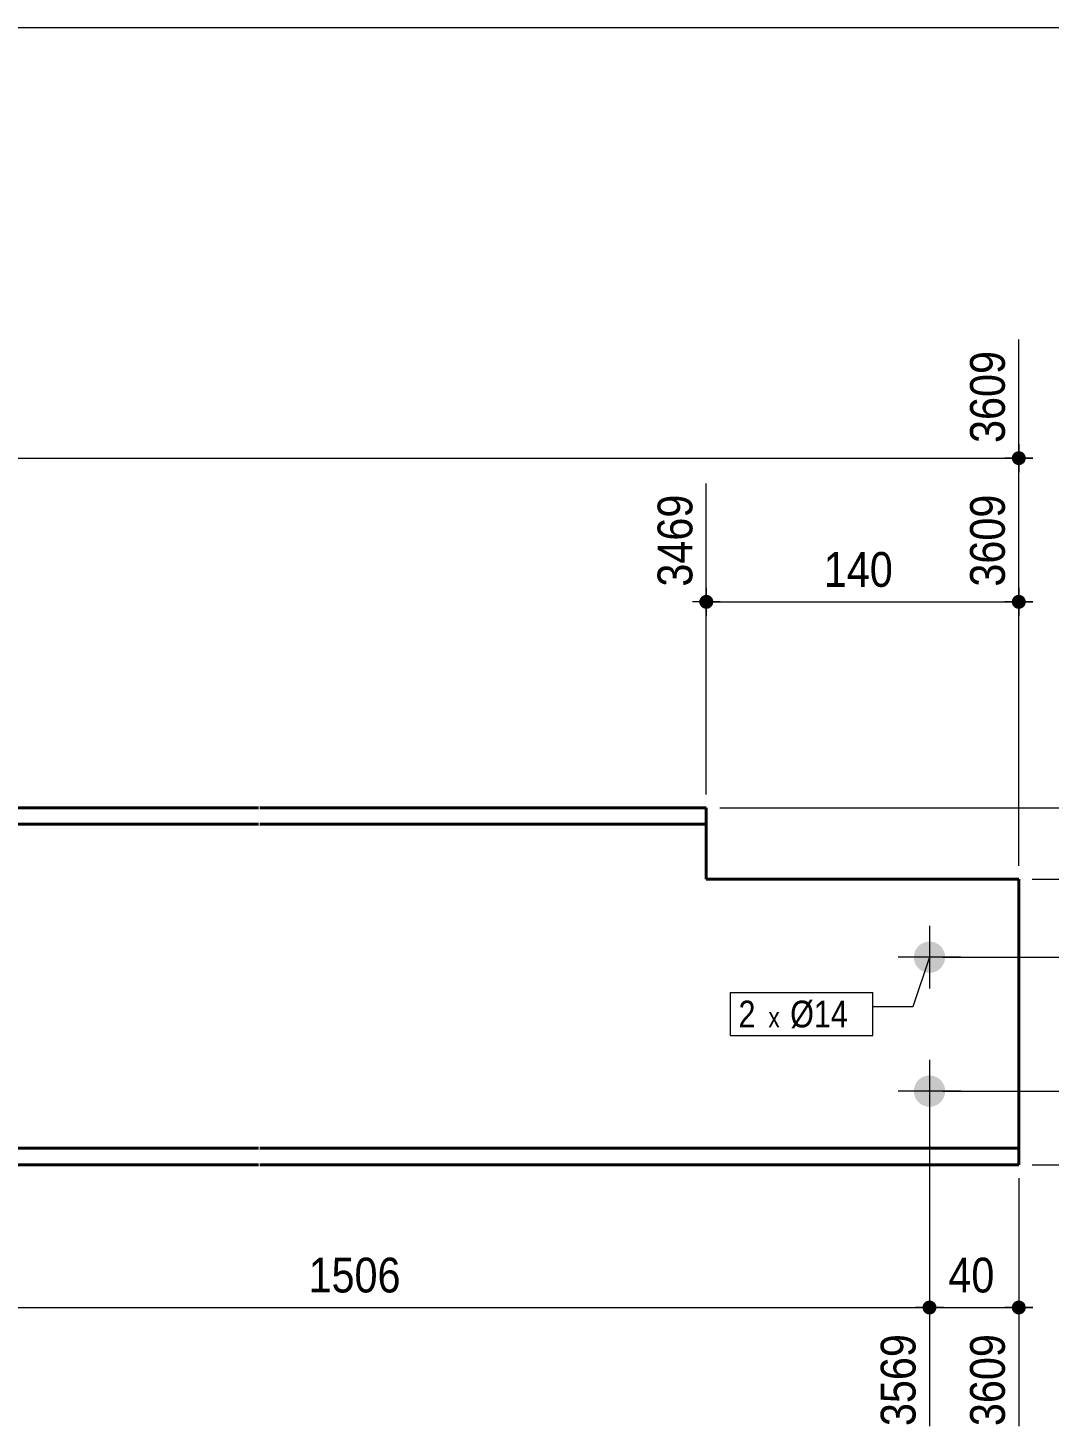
# Model space of a CAD drawing. Header units: millimetres. Extents: x 2 to 287, y 5 to 195.
# Drawn here: x 165.3 to 241.5, y 90.6 to 195 of the extents above; entities that cross this region are included whole.
import ezdxf

# ---------------------------------------------------------------- set-up
doc = ezdxf.new("R2010")
doc.units = ezdxf.units.MM
for name, color, linetype, lineweight in [('Boulon', 7, 'Continuous', 0), ('Cotation', 7, 'Continuous', 0), ('Désignation boulon', 3, 'Continuous', 0), ('Feuille dessin', 5, 'Continuous', 0), ('Piece', 2, 'Continuous', 0)]:
    doc.layers.add(name, color=color, linetype=linetype, lineweight=lineweight)
doc.styles.add('ARIAL', font='ARIAL.TTF')
doc.styles.add('COMIC_SANS_MS', font='COMIC.TTF')

# ---------------------------------------------------------------- blocks, each defined once
blk = doc.blocks.new('*A3')
at = {"layer": 'Boulon'}
for points in [[(232.6, 126.75), (232.63, 126.75), (232.66, 126.75), (232.69, 126.74), (232.72, 126.74), (232.74, 126.74), (232.77, 126.73), (232.8, 126.73), (232.83, 126.72), (232.86, 126.72), (232.88, 126.71), (232.91, 126.7), (232.94, 126.69), (232.97, 126.68), (232.99, 126.67), (233.02, 126.66), (233.05, 126.65), (233.07, 126.64), (233.1, 126.63), (233.12, 126.61), (233.15, 126.6), (233.17, 126.58), (233.2, 126.57), (233.22, 126.55), (233.24, 126.54), (233.27, 126.52), (233.29, 126.5), (233.31, 126.49), (233.33, 126.47), (233.36, 126.45), (233.38, 126.43), (233.4, 126.41), (233.42, 126.39), (233.44, 126.37), (233.46, 126.35), (233.47, 126.32), (233.49, 126.3), (233.51, 126.28), (233.53, 126.26), (233.54, 126.23), (233.56, 126.21), (233.57, 126.18), (233.59, 126.16), (233.6, 126.13), (233.61, 126.11), (233.63, 126.08), (233.64, 126.06), (233.65, 126.03), (233.66, 126), (233.67, 125.98), (233.68, 125.95), (233.69, 125.92), (233.7, 125.89), (233.7, 125.87), (233.71, 125.84), (233.72, 125.81), (233.72, 125.78), (233.73, 125.75), (233.73, 125.73), (233.73, 125.7), (233.74, 125.67), (233.74, 125.64), (233.74, 125.61), (233.74, 125.58), (233.74, 125.56), (233.74, 125.53), (233.74, 125.5), (233.73, 125.47), (233.73, 125.44), (233.73, 125.41), (233.72, 125.38), (233.72, 125.36), (233.71, 125.33), (233.7, 125.3), (233.7, 125.27), (233.69, 125.25), (233.68, 125.22), (233.67, 125.19), (233.66, 125.16), (233.65, 125.14), (233.64, 125.11), (233.63, 125.08), (233.61, 125.06), (233.6, 125.03), (233.59, 125.01), (233.57, 124.98), (233.56, 124.96), (233.54, 124.94), (233.53, 124.91), (233.51, 124.89), (233.49, 124.87), (233.47, 124.84), (233.46, 124.82), (233.44, 124.8), (233.42, 124.78), (233.4, 124.76), (233.38, 124.74), (233.36, 124.72), (233.33, 124.7), (233.31, 124.68), (233.29, 124.66), (233.27, 124.65), (233.24, 124.63), (233.22, 124.61), (233.2, 124.6), (233.17, 124.58), (233.15, 124.57), (233.12, 124.55), (233.1, 124.54), (233.07, 124.53), (233.05, 124.52), (233.02, 124.51), (232.99, 124.5), (232.97, 124.49), (232.94, 124.48), (232.91, 124.47), (232.88, 124.46), (232.86, 124.45), (232.83, 124.45), (232.8, 124.44), (232.77, 124.43), (232.74, 124.43), (232.72, 124.43), (232.69, 124.42), (232.66, 124.42), (232.63, 124.42), (232.6, 124.42), (232.57, 124.42), (232.54, 124.42), (232.52, 124.42), (232.49, 124.42), (232.46, 124.42), (232.43, 124.43), (232.4, 124.43), (232.37, 124.43), (232.35, 124.44), (232.32, 124.45), (232.29, 124.45), (232.26, 124.46), (232.23, 124.47), (232.21, 124.48), (232.18, 124.49), (232.15, 124.5), (232.13, 124.51), (232.1, 124.52), (232.07, 124.53), (232.05, 124.54), (232.02, 124.55), (232, 124.57), (231.97, 124.58), (231.95, 124.6), (231.92, 124.61), (231.9, 124.63), (231.88, 124.65), (231.85, 124.66), (231.83, 124.68), (231.81, 124.7), (231.79, 124.72), (231.77, 124.74), (231.75, 124.76), (231.73, 124.78), (231.71, 124.8), (231.69, 124.82), (231.67, 124.84), (231.65, 124.87), (231.64, 124.89), (231.62, 124.91), (231.6, 124.94), (231.59, 124.96), (231.57, 124.98), (231.56, 125.01), (231.54, 125.03), (231.53, 125.06), (231.52, 125.08), (231.51, 125.11), (231.49, 125.14), (231.48, 125.16), (231.47, 125.19), (231.46, 125.22), (231.46, 125.25), (231.45, 125.27), (231.44, 125.3), (231.43, 125.33), (231.43, 125.36), (231.42, 125.38), (231.42, 125.41), (231.41, 125.44), (231.41, 125.47), (231.41, 125.5), (231.41, 125.53), (231.41, 125.56), (231.41, 125.58), (231.41, 125.61), (231.41, 125.64), (231.41, 125.67), (231.41, 125.7), (231.41, 125.73), (231.42, 125.75), (231.42, 125.78), (231.43, 125.81), (231.43, 125.84), (231.44, 125.87), (231.45, 125.89), (231.46, 125.92), (231.46, 125.95), (231.47, 125.98), (231.48, 126), (231.49, 126.03), (231.51, 126.06), (231.52, 126.08), (231.53, 126.11), (231.54, 126.13), (231.56, 126.16), (231.57, 126.18), (231.59, 126.21), (231.6, 126.23), (231.62, 126.26), (231.64, 126.28), (231.65, 126.3), (231.67, 126.32), (231.69, 126.35), (231.71, 126.37), (231.73, 126.39), (231.75, 126.41), (231.77, 126.43), (231.79, 126.45), (231.81, 126.47), (231.83, 126.49), (231.85, 126.5), (231.88, 126.52), (231.9, 126.54), (231.92, 126.55), (231.95, 126.57), (231.97, 126.58), (232, 126.6), (232.02, 126.61), (232.05, 126.63), (232.07, 126.64), (232.1, 126.65), (232.13, 126.66), (232.15, 126.67), (232.18, 126.68), (232.21, 126.69), (232.23, 126.7), (232.26, 126.71), (232.29, 126.72), (232.32, 126.72), (232.35, 126.73), (232.37, 126.73), (232.4, 126.74), (232.43, 126.74), (232.46, 126.74), (232.49, 126.75), (232.52, 126.75), (232.54, 126.75), (232.57, 126.75)], [(232.6, 116.75), (232.63, 116.75), (232.66, 116.75), (232.69, 116.74), (232.72, 116.74), (232.74, 116.74), (232.77, 116.73), (232.8, 116.73), (232.83, 116.72), (232.86, 116.72), (232.88, 116.71), (232.91, 116.7), (232.94, 116.69), (232.97, 116.68), (232.99, 116.67), (233.02, 116.66), (233.05, 116.65), (233.07, 116.64), (233.1, 116.63), (233.12, 116.61), (233.15, 116.6), (233.17, 116.58), (233.2, 116.57), (233.22, 116.55), (233.24, 116.54), (233.27, 116.52), (233.29, 116.5), (233.31, 116.49), (233.33, 116.47), (233.36, 116.45), (233.38, 116.43), (233.4, 116.41), (233.42, 116.39), (233.44, 116.37), (233.46, 116.35), (233.47, 116.32), (233.49, 116.3), (233.51, 116.28), (233.53, 116.26), (233.54, 116.23), (233.56, 116.21), (233.57, 116.18), (233.59, 116.16), (233.6, 116.13), (233.61, 116.11), (233.63, 116.08), (233.64, 116.06), (233.65, 116.03), (233.66, 116), (233.67, 115.98), (233.68, 115.95), (233.69, 115.92), (233.7, 115.89), (233.7, 115.87), (233.71, 115.84), (233.72, 115.81), (233.72, 115.78), (233.73, 115.75), (233.73, 115.73), (233.73, 115.7), (233.74, 115.67), (233.74, 115.64), (233.74, 115.61), (233.74, 115.58), (233.74, 115.56), (233.74, 115.53), (233.74, 115.5), (233.73, 115.47), (233.73, 115.44), (233.73, 115.41), (233.72, 115.38), (233.72, 115.36), (233.71, 115.33), (233.7, 115.3), (233.7, 115.27), (233.69, 115.25), (233.68, 115.22), (233.67, 115.19), (233.66, 115.16), (233.65, 115.14), (233.64, 115.11), (233.63, 115.08), (233.61, 115.06), (233.6, 115.03), (233.59, 115.01), (233.57, 114.98), (233.56, 114.96), (233.54, 114.94), (233.53, 114.91), (233.51, 114.89), (233.49, 114.87), (233.47, 114.84), (233.46, 114.82), (233.44, 114.8), (233.42, 114.78), (233.4, 114.76), (233.38, 114.74), (233.36, 114.72), (233.33, 114.7), (233.31, 114.68), (233.29, 114.66), (233.27, 114.65), (233.24, 114.63), (233.22, 114.61), (233.2, 114.6), (233.17, 114.58), (233.15, 114.57), (233.12, 114.55), (233.1, 114.54), (233.07, 114.53), (233.05, 114.52), (233.02, 114.51), (232.99, 114.5), (232.97, 114.49), (232.94, 114.48), (232.91, 114.47), (232.88, 114.46), (232.86, 114.45), (232.83, 114.45), (232.8, 114.44), (232.77, 114.43), (232.74, 114.43), (232.72, 114.43), (232.69, 114.42), (232.66, 114.42), (232.63, 114.42), (232.6, 114.42), (232.57, 114.42), (232.54, 114.42), (232.52, 114.42), (232.49, 114.42), (232.46, 114.42), (232.43, 114.43), (232.4, 114.43), (232.37, 114.43), (232.35, 114.44), (232.32, 114.45), (232.29, 114.45), (232.26, 114.46), (232.23, 114.47), (232.21, 114.48), (232.18, 114.49), (232.15, 114.5), (232.13, 114.51), (232.1, 114.52), (232.07, 114.53), (232.05, 114.54), (232.02, 114.55), (232, 114.57), (231.97, 114.58), (231.95, 114.6), (231.92, 114.61), (231.9, 114.63), (231.88, 114.65), (231.85, 114.66), (231.83, 114.68), (231.81, 114.7), (231.79, 114.72), (231.77, 114.74), (231.75, 114.76), (231.73, 114.78), (231.71, 114.8), (231.69, 114.82), (231.67, 114.84), (231.65, 114.87), (231.64, 114.89), (231.62, 114.91), (231.6, 114.94), (231.59, 114.96), (231.57, 114.98), (231.56, 115.01), (231.54, 115.03), (231.53, 115.06), (231.52, 115.08), (231.51, 115.11), (231.49, 115.14), (231.48, 115.16), (231.47, 115.19), (231.46, 115.22), (231.46, 115.25), (231.45, 115.27), (231.44, 115.3), (231.43, 115.33), (231.43, 115.36), (231.42, 115.38), (231.42, 115.41), (231.41, 115.44), (231.41, 115.47), (231.41, 115.5), (231.41, 115.53), (231.41, 115.56), (231.41, 115.58), (231.41, 115.61), (231.41, 115.64), (231.41, 115.67), (231.41, 115.7), (231.41, 115.73), (231.42, 115.75), (231.42, 115.78), (231.43, 115.81), (231.43, 115.84), (231.44, 115.87), (231.45, 115.89), (231.46, 115.92), (231.46, 115.95), (231.47, 115.98), (231.48, 116), (231.49, 116.03), (231.51, 116.06), (231.52, 116.08), (231.53, 116.11), (231.54, 116.13), (231.56, 116.16), (231.57, 116.18), (231.59, 116.21), (231.6, 116.23), (231.62, 116.26), (231.64, 116.28), (231.65, 116.3), (231.67, 116.32), (231.69, 116.35), (231.71, 116.37), (231.73, 116.39), (231.75, 116.41), (231.77, 116.43), (231.79, 116.45), (231.81, 116.47), (231.83, 116.49), (231.85, 116.5), (231.88, 116.52), (231.9, 116.54), (231.92, 116.55), (231.95, 116.57), (231.97, 116.58), (232, 116.6), (232.02, 116.61), (232.05, 116.63), (232.07, 116.64), (232.1, 116.65), (232.13, 116.66), (232.15, 116.67), (232.18, 116.68), (232.21, 116.69), (232.23, 116.7), (232.26, 116.71), (232.29, 116.72), (232.32, 116.72), (232.35, 116.73), (232.37, 116.73), (232.4, 116.74), (232.43, 116.74), (232.46, 116.74), (232.49, 116.75), (232.52, 116.75), (232.54, 116.75), (232.57, 116.75)]]:
    blk.add_hatch(color=256, dxfattribs=at).paths.add_polyline_path(points, flags=17)
at = {"layer": 'Boulon', "linetype": 'Continuous', "lineweight": 0}
for p, q in [((232.57, 127.92), (232.57, 123.25)), ((234.91, 125.58), (230.24, 125.58)), ((232.57, 117.92), (232.57, 113.25)), ((234.91, 115.58), (230.24, 115.58))]:
    blk.add_line(p, q, dxfattribs=at)
blk = doc.blocks.new('*A4')
at = {"layer": 'Piece', "color": 2, "linetype": 'Continuous', "lineweight": 40}
for p, q in [((182.475, 136.750443), (102.641666, 136.750443)), ((215.908333, 136.750443), (182.575, 136.750443)), ((215.908333, 135.517109), (215.908333, 136.750443)), ((102.641666, 135.517109), (182.475, 135.517109)), ((182.575, 135.517109), (215.908333, 135.517109)), ((215.908333, 135.517109), (215.908333, 131.418341)), ((239.239289, 131.418341), (215.908333, 131.418341)), ((239.239289, 110.083776), (239.239289, 131.418341)), ((182.475, 111.317109), (102.641666, 111.317109)), ((239.239289, 111.317109), (182.575, 111.317109)), ((102.641666, 110.083776), (182.475, 110.083776)), ((182.575, 110.083776), (239.239289, 110.083776))]:
    blk.add_line(p, q, dxfattribs=at)
blk = doc.blocks.new('*A5')
at = {"layer": 'Feuille dessin', "linetype": 'Continuous', "lineweight": 0}
blk.add_line((282, 195), (5, 195), dxfattribs=at)
blk = doc.blocks.new('*A12')
at = {"layer": 'Cotation'}
for points in [[(249.18, 136.23), (249.16, 136.23), (249.13, 136.24), (249.11, 136.24), (249.08, 136.25), (249.06, 136.25), (249.03, 136.26), (249.01, 136.27), (248.99, 136.28), (248.96, 136.29), (248.94, 136.3), (248.92, 136.32), (248.9, 136.33), (248.88, 136.35), (248.86, 136.37), (248.84, 136.38), (248.82, 136.4), (248.81, 136.42), (248.79, 136.44), (248.78, 136.46), (248.76, 136.48), (248.75, 136.51), (248.74, 136.53), (248.73, 136.55), (248.72, 136.58), (248.71, 136.6), (248.71, 136.62), (248.7, 136.65), (248.7, 136.67), (248.69, 136.7), (248.69, 136.72), (248.69, 136.75), (248.69, 136.78), (248.69, 136.8), (248.7, 136.83), (248.7, 136.85), (248.71, 136.88), (248.71, 136.9), (248.72, 136.93), (248.73, 136.95), (248.74, 136.97), (248.75, 137), (248.76, 137.02), (248.78, 137.04), (248.79, 137.06), (248.81, 137.08), (248.82, 137.1), (248.84, 137.12), (248.86, 137.14), (248.88, 137.15), (248.9, 137.17), (248.92, 137.18), (248.94, 137.2), (248.96, 137.21), (248.99, 137.22), (249.01, 137.23), (249.03, 137.24), (249.06, 137.25), (249.08, 137.25), (249.11, 137.26), (249.13, 137.26), (249.16, 137.27), (249.18, 137.27), (249.21, 137.27), (249.24, 137.27), (249.26, 137.27), (249.29, 137.26), (249.31, 137.26), (249.34, 137.25), (249.36, 137.25), (249.39, 137.24), (249.41, 137.23), (249.43, 137.22), (249.46, 137.21), (249.48, 137.2), (249.5, 137.18), (249.52, 137.17), (249.54, 137.15), (249.56, 137.14), (249.58, 137.12), (249.6, 137.1), (249.61, 137.08), (249.63, 137.06), (249.64, 137.04), (249.66, 137.02), (249.67, 137), (249.68, 136.97), (249.69, 136.95), (249.7, 136.93), (249.71, 136.9), (249.71, 136.88), (249.72, 136.85), (249.72, 136.83), (249.73, 136.8), (249.73, 136.78), (249.73, 136.75), (249.73, 136.72), (249.73, 136.7), (249.72, 136.67), (249.72, 136.65), (249.71, 136.62), (249.71, 136.6), (249.7, 136.58), (249.69, 136.55), (249.68, 136.53), (249.67, 136.51), (249.66, 136.48), (249.64, 136.46), (249.63, 136.44), (249.61, 136.42), (249.6, 136.4), (249.58, 136.38), (249.56, 136.37), (249.54, 136.35), (249.52, 136.33), (249.5, 136.32), (249.48, 136.3), (249.46, 136.29), (249.43, 136.28), (249.41, 136.27), (249.39, 136.26), (249.36, 136.25), (249.34, 136.25), (249.31, 136.24), (249.29, 136.24), (249.26, 136.23), (249.24, 136.23), (249.21, 136.23)], [(249.18, 130.9), (249.16, 130.9), (249.13, 130.9), (249.11, 130.91), (249.08, 130.91), (249.06, 130.92), (249.03, 130.93), (249.01, 130.94), (248.99, 130.95), (248.96, 130.96), (248.94, 130.97), (248.92, 130.99), (248.9, 131), (248.88, 131.02), (248.86, 131.03), (248.84, 131.05), (248.82, 131.07), (248.81, 131.09), (248.79, 131.11), (248.78, 131.13), (248.76, 131.15), (248.75, 131.17), (248.74, 131.2), (248.73, 131.22), (248.72, 131.24), (248.71, 131.27), (248.71, 131.29), (248.7, 131.32), (248.7, 131.34), (248.69, 131.37), (248.69, 131.39), (248.69, 131.42), (248.69, 131.44), (248.69, 131.47), (248.7, 131.49), (248.7, 131.52), (248.71, 131.54), (248.71, 131.57), (248.72, 131.59), (248.73, 131.62), (248.74, 131.64), (248.75, 131.66), (248.76, 131.69), (248.78, 131.71), (248.79, 131.73), (248.81, 131.75), (248.82, 131.77), (248.84, 131.79), (248.86, 131.8), (248.88, 131.82), (248.9, 131.84), (248.92, 131.85), (248.94, 131.86), (248.96, 131.88), (248.99, 131.89), (249.01, 131.9), (249.03, 131.91), (249.06, 131.92), (249.08, 131.92), (249.11, 131.93), (249.13, 131.93), (249.16, 131.94), (249.18, 131.94), (249.21, 131.94), (249.24, 131.94), (249.26, 131.94), (249.29, 131.93), (249.31, 131.93), (249.34, 131.92), (249.36, 131.92), (249.39, 131.91), (249.41, 131.9), (249.43, 131.89), (249.46, 131.88), (249.48, 131.86), (249.5, 131.85), (249.52, 131.84), (249.54, 131.82), (249.56, 131.8), (249.58, 131.79), (249.6, 131.77), (249.61, 131.75), (249.63, 131.73), (249.64, 131.71), (249.66, 131.69), (249.67, 131.66), (249.68, 131.64), (249.69, 131.62), (249.7, 131.59), (249.71, 131.57), (249.71, 131.54), (249.72, 131.52), (249.72, 131.49), (249.73, 131.47), (249.73, 131.44), (249.73, 131.42), (249.73, 131.39), (249.73, 131.37), (249.72, 131.34), (249.72, 131.32), (249.71, 131.29), (249.71, 131.27), (249.7, 131.24), (249.69, 131.22), (249.68, 131.2), (249.67, 131.17), (249.66, 131.15), (249.64, 131.13), (249.63, 131.11), (249.61, 131.09), (249.6, 131.07), (249.58, 131.05), (249.56, 131.03), (249.54, 131.02), (249.52, 131), (249.5, 130.99), (249.48, 130.97), (249.46, 130.96), (249.43, 130.95), (249.41, 130.94), (249.39, 130.93), (249.36, 130.92), (249.34, 130.91), (249.31, 130.91), (249.29, 130.9), (249.26, 130.9), (249.24, 130.9), (249.21, 130.9)]]:
    blk.add_hatch(color=256, dxfattribs=at).paths.add_polyline_path(points, flags=17)
at = {"layer": 'Cotation', "linetype": 'Continuous', "lineweight": 0}
for p, q in [((249.21, 137.79), (249.21, 135.71)), ((249.21, 136.75), (249.21, 137.79)), ((216.91, 136.75), (251.29, 136.75)), ((248.17, 136.75), (250.25, 136.75)), ((249.21, 131.42), (249.21, 136.75)), ((249.21, 132.46), (249.21, 130.38)), ((240.24, 131.42), (251.29, 131.42)), ((248.17, 131.42), (250.25, 131.42)), ((249.21, 131.42), (249.21, 125.61)), ((249.21, 131.42), (249.21, 125.61))]:
    blk.add_line(p, q, dxfattribs=at)
at = {"layer": 'Cotation'}
for p in [(249.21, 136.75), (249.21, 131.42)]:
    blk.add_point(p, dxfattribs=at)
at = {"layer": 'Cotation', "style": 'ARIAL', "width": 0.85}
blk.add_text('32', height=2.6, rotation=90.0002, dxfattribs=at).set_placement((248.09, 126.59))
blk = doc.blocks.new('*A16')
at = {"layer": 'Cotation'}
for points in [[(257.6, 115.06), (257.57, 115.07), (257.55, 115.07), (257.52, 115.07), (257.5, 115.08), (257.47, 115.09), (257.45, 115.09), (257.42, 115.1), (257.4, 115.11), (257.38, 115.13), (257.36, 115.14), (257.33, 115.15), (257.31, 115.17), (257.29, 115.18), (257.27, 115.2), (257.26, 115.22), (257.24, 115.23), (257.22, 115.25), (257.21, 115.27), (257.19, 115.29), (257.18, 115.32), (257.16, 115.34), (257.15, 115.36), (257.14, 115.38), (257.13, 115.41), (257.13, 115.43), (257.12, 115.46), (257.11, 115.48), (257.11, 115.51), (257.11, 115.53), (257.1, 115.56), (257.1, 115.58), (257.1, 115.61), (257.11, 115.63), (257.11, 115.66), (257.11, 115.69), (257.12, 115.71), (257.13, 115.73), (257.13, 115.76), (257.14, 115.78), (257.15, 115.81), (257.16, 115.83), (257.18, 115.85), (257.19, 115.87), (257.21, 115.89), (257.22, 115.91), (257.24, 115.93), (257.26, 115.95), (257.27, 115.97), (257.29, 115.99), (257.31, 116), (257.33, 116.02), (257.36, 116.03), (257.38, 116.04), (257.4, 116.05), (257.42, 116.06), (257.45, 116.07), (257.47, 116.08), (257.5, 116.09), (257.52, 116.09), (257.55, 116.1), (257.57, 116.1), (257.6, 116.1), (257.62, 116.1), (257.65, 116.1), (257.67, 116.1), (257.7, 116.1), (257.72, 116.09), (257.75, 116.09), (257.77, 116.08), (257.8, 116.07), (257.82, 116.06), (257.85, 116.05), (257.87, 116.04), (257.89, 116.03), (257.91, 116.02), (257.93, 116), (257.95, 115.99), (257.97, 115.97), (257.99, 115.95), (258.01, 115.93), (258.03, 115.91), (258.04, 115.89), (258.06, 115.87), (258.07, 115.85), (258.08, 115.83), (258.09, 115.81), (258.1, 115.78), (258.11, 115.76), (258.12, 115.73), (258.13, 115.71), (258.13, 115.69), (258.14, 115.66), (258.14, 115.63), (258.14, 115.61), (258.14, 115.58), (258.14, 115.56), (258.14, 115.53), (258.14, 115.51), (258.13, 115.48), (258.13, 115.46), (258.12, 115.43), (258.11, 115.41), (258.1, 115.38), (258.09, 115.36), (258.08, 115.34), (258.07, 115.32), (258.06, 115.29), (258.04, 115.27), (258.03, 115.25), (258.01, 115.23), (257.99, 115.22), (257.97, 115.2), (257.95, 115.18), (257.93, 115.17), (257.91, 115.15), (257.89, 115.14), (257.87, 115.13), (257.85, 115.11), (257.82, 115.1), (257.8, 115.09), (257.77, 115.09), (257.75, 115.08), (257.72, 115.07), (257.7, 115.07), (257.67, 115.07), (257.65, 115.06), (257.62, 115.06)], [(257.6, 109.56), (257.57, 109.57), (257.55, 109.57), (257.52, 109.57), (257.5, 109.58), (257.47, 109.59), (257.45, 109.59), (257.42, 109.6), (257.4, 109.61), (257.38, 109.63), (257.36, 109.64), (257.33, 109.65), (257.31, 109.67), (257.29, 109.68), (257.27, 109.7), (257.26, 109.72), (257.24, 109.73), (257.22, 109.75), (257.21, 109.77), (257.19, 109.79), (257.18, 109.82), (257.16, 109.84), (257.15, 109.86), (257.14, 109.88), (257.13, 109.91), (257.13, 109.93), (257.12, 109.96), (257.11, 109.98), (257.11, 110.01), (257.11, 110.03), (257.1, 110.06), (257.1, 110.08), (257.1, 110.11), (257.11, 110.13), (257.11, 110.16), (257.11, 110.19), (257.12, 110.21), (257.13, 110.23), (257.13, 110.26), (257.14, 110.28), (257.15, 110.31), (257.16, 110.33), (257.18, 110.35), (257.19, 110.37), (257.21, 110.39), (257.22, 110.41), (257.24, 110.43), (257.26, 110.45), (257.27, 110.47), (257.29, 110.49), (257.31, 110.5), (257.33, 110.52), (257.36, 110.53), (257.38, 110.54), (257.4, 110.55), (257.42, 110.56), (257.45, 110.57), (257.47, 110.58), (257.5, 110.59), (257.52, 110.59), (257.55, 110.6), (257.57, 110.6), (257.6, 110.6), (257.62, 110.6), (257.65, 110.6), (257.67, 110.6), (257.7, 110.6), (257.72, 110.59), (257.75, 110.59), (257.77, 110.58), (257.8, 110.57), (257.82, 110.56), (257.85, 110.55), (257.87, 110.54), (257.89, 110.53), (257.91, 110.52), (257.93, 110.5), (257.95, 110.49), (257.97, 110.47), (257.99, 110.45), (258.01, 110.43), (258.03, 110.41), (258.04, 110.39), (258.06, 110.37), (258.07, 110.35), (258.08, 110.33), (258.09, 110.31), (258.1, 110.28), (258.11, 110.26), (258.12, 110.23), (258.13, 110.21), (258.13, 110.19), (258.14, 110.16), (258.14, 110.13), (258.14, 110.11), (258.14, 110.08), (258.14, 110.06), (258.14, 110.03), (258.14, 110.01), (258.13, 109.98), (258.13, 109.96), (258.12, 109.93), (258.11, 109.91), (258.1, 109.88), (258.09, 109.86), (258.08, 109.84), (258.07, 109.82), (258.06, 109.79), (258.04, 109.77), (258.03, 109.75), (258.01, 109.73), (257.99, 109.72), (257.97, 109.7), (257.95, 109.68), (257.93, 109.67), (257.91, 109.65), (257.89, 109.64), (257.87, 109.63), (257.85, 109.61), (257.82, 109.6), (257.8, 109.59), (257.77, 109.59), (257.75, 109.58), (257.72, 109.57), (257.7, 109.57), (257.67, 109.57), (257.65, 109.56), (257.62, 109.56)]]:
    blk.add_hatch(color=256, dxfattribs=at).paths.add_polyline_path(points, flags=17)
at = {"layer": 'Cotation', "linetype": 'Continuous', "lineweight": 0}
for p, q in [((257.62, 116.62), (257.62, 114.54)), ((257.62, 115.58), (257.62, 116.62)), ((233.57, 115.58), (259.7, 115.58)), ((256.58, 115.58), (258.66, 115.58)), ((257.62, 110.08), (257.62, 115.58)), ((257.62, 111.12), (257.62, 109.04)), ((240.24, 110.08), (259.7, 110.08)), ((256.58, 110.08), (258.66, 110.08)), ((257.62, 110.08), (257.62, 104.28)), ((257.62, 110.08), (257.62, 104.28))]:
    blk.add_line(p, q, dxfattribs=at)
at = {"layer": 'Cotation'}
for p in [(257.62, 115.58), (257.62, 110.08)]:
    blk.add_point(p, dxfattribs=at)
at = {"layer": 'Cotation', "style": 'ARIAL', "width": 0.85}
blk.add_text('33', height=2.6, rotation=90.0002, dxfattribs=at).set_placement((256.5, 105.25))
blk = doc.blocks.new('*A17')
at = {"layer": 'Cotation'}
for points in [[(257.6, 125.06), (257.57, 125.07), (257.55, 125.07), (257.52, 125.07), (257.5, 125.08), (257.47, 125.09), (257.45, 125.09), (257.42, 125.1), (257.4, 125.11), (257.38, 125.13), (257.36, 125.14), (257.33, 125.15), (257.31, 125.17), (257.29, 125.18), (257.27, 125.2), (257.26, 125.22), (257.24, 125.23), (257.22, 125.25), (257.21, 125.27), (257.19, 125.29), (257.18, 125.32), (257.16, 125.34), (257.15, 125.36), (257.14, 125.38), (257.13, 125.41), (257.13, 125.43), (257.12, 125.46), (257.11, 125.48), (257.11, 125.51), (257.11, 125.53), (257.1, 125.56), (257.1, 125.58), (257.1, 125.61), (257.11, 125.63), (257.11, 125.66), (257.11, 125.69), (257.12, 125.71), (257.13, 125.73), (257.13, 125.76), (257.14, 125.78), (257.15, 125.81), (257.16, 125.83), (257.18, 125.85), (257.19, 125.87), (257.21, 125.89), (257.22, 125.91), (257.24, 125.93), (257.26, 125.95), (257.27, 125.97), (257.29, 125.99), (257.31, 126), (257.33, 126.02), (257.36, 126.03), (257.38, 126.04), (257.4, 126.05), (257.42, 126.06), (257.45, 126.07), (257.47, 126.08), (257.5, 126.09), (257.52, 126.09), (257.55, 126.1), (257.57, 126.1), (257.6, 126.1), (257.62, 126.1), (257.65, 126.1), (257.67, 126.1), (257.7, 126.1), (257.72, 126.09), (257.75, 126.09), (257.77, 126.08), (257.8, 126.07), (257.82, 126.06), (257.85, 126.05), (257.87, 126.04), (257.89, 126.03), (257.91, 126.02), (257.93, 126), (257.95, 125.99), (257.97, 125.97), (257.99, 125.95), (258.01, 125.93), (258.03, 125.91), (258.04, 125.89), (258.06, 125.87), (258.07, 125.85), (258.08, 125.83), (258.09, 125.81), (258.1, 125.78), (258.11, 125.76), (258.12, 125.73), (258.13, 125.71), (258.13, 125.69), (258.14, 125.66), (258.14, 125.63), (258.14, 125.61), (258.14, 125.58), (258.14, 125.56), (258.14, 125.53), (258.14, 125.51), (258.13, 125.48), (258.13, 125.46), (258.12, 125.43), (258.11, 125.41), (258.1, 125.38), (258.09, 125.36), (258.08, 125.34), (258.07, 125.32), (258.06, 125.29), (258.04, 125.27), (258.03, 125.25), (258.01, 125.23), (257.99, 125.22), (257.97, 125.2), (257.95, 125.18), (257.93, 125.17), (257.91, 125.15), (257.89, 125.14), (257.87, 125.13), (257.85, 125.11), (257.82, 125.1), (257.8, 125.09), (257.77, 125.09), (257.75, 125.08), (257.72, 125.07), (257.7, 125.07), (257.67, 125.07), (257.65, 125.06), (257.62, 125.06)], [(257.6, 115.06), (257.57, 115.07), (257.55, 115.07), (257.52, 115.07), (257.5, 115.08), (257.47, 115.09), (257.45, 115.09), (257.42, 115.1), (257.4, 115.11), (257.38, 115.13), (257.36, 115.14), (257.33, 115.15), (257.31, 115.17), (257.29, 115.18), (257.27, 115.2), (257.26, 115.22), (257.24, 115.23), (257.22, 115.25), (257.21, 115.27), (257.19, 115.29), (257.18, 115.32), (257.16, 115.34), (257.15, 115.36), (257.14, 115.38), (257.13, 115.41), (257.13, 115.43), (257.12, 115.46), (257.11, 115.48), (257.11, 115.51), (257.11, 115.53), (257.1, 115.56), (257.1, 115.58), (257.1, 115.61), (257.11, 115.63), (257.11, 115.66), (257.11, 115.69), (257.12, 115.71), (257.13, 115.73), (257.13, 115.76), (257.14, 115.78), (257.15, 115.81), (257.16, 115.83), (257.18, 115.85), (257.19, 115.87), (257.21, 115.89), (257.22, 115.91), (257.24, 115.93), (257.26, 115.95), (257.27, 115.97), (257.29, 115.99), (257.31, 116), (257.33, 116.02), (257.36, 116.03), (257.38, 116.04), (257.4, 116.05), (257.42, 116.06), (257.45, 116.07), (257.47, 116.08), (257.5, 116.09), (257.52, 116.09), (257.55, 116.1), (257.57, 116.1), (257.6, 116.1), (257.62, 116.1), (257.65, 116.1), (257.67, 116.1), (257.7, 116.1), (257.72, 116.09), (257.75, 116.09), (257.77, 116.08), (257.8, 116.07), (257.82, 116.06), (257.85, 116.05), (257.87, 116.04), (257.89, 116.03), (257.91, 116.02), (257.93, 116), (257.95, 115.99), (257.97, 115.97), (257.99, 115.95), (258.01, 115.93), (258.03, 115.91), (258.04, 115.89), (258.06, 115.87), (258.07, 115.85), (258.08, 115.83), (258.09, 115.81), (258.1, 115.78), (258.11, 115.76), (258.12, 115.73), (258.13, 115.71), (258.13, 115.69), (258.14, 115.66), (258.14, 115.63), (258.14, 115.61), (258.14, 115.58), (258.14, 115.56), (258.14, 115.53), (258.14, 115.51), (258.13, 115.48), (258.13, 115.46), (258.12, 115.43), (258.11, 115.41), (258.1, 115.38), (258.09, 115.36), (258.08, 115.34), (258.07, 115.32), (258.06, 115.29), (258.04, 115.27), (258.03, 115.25), (258.01, 115.23), (257.99, 115.22), (257.97, 115.2), (257.95, 115.18), (257.93, 115.17), (257.91, 115.15), (257.89, 115.14), (257.87, 115.13), (257.85, 115.11), (257.82, 115.1), (257.8, 115.09), (257.77, 115.09), (257.75, 115.08), (257.72, 115.07), (257.7, 115.07), (257.67, 115.07), (257.65, 115.06), (257.62, 115.06)]]:
    blk.add_hatch(color=256, dxfattribs=at).paths.add_polyline_path(points, flags=17)
at = {"layer": 'Cotation', "linetype": 'Continuous', "lineweight": 0}
for p, q in [((257.62, 126.62), (257.62, 124.54)), ((257.62, 125.58), (257.62, 126.62)), ((233.57, 125.58), (259.7, 125.58)), ((256.58, 125.58), (258.66, 125.58)), ((257.62, 115.58), (257.62, 125.58)), ((257.62, 116.62), (257.62, 114.54)), ((233.57, 115.58), (259.7, 115.58)), ((256.58, 115.58), (258.66, 115.58)), ((257.62, 115.58), (257.62, 114.54))]:
    blk.add_line(p, q, dxfattribs=at)
at = {"layer": 'Cotation'}
for p in [(257.62, 125.58), (257.62, 115.58)]:
    blk.add_point(p, dxfattribs=at)
at = {"layer": 'Cotation', "style": 'ARIAL', "width": 0.85}
blk.add_text('60', height=2.6, rotation=90.0002, dxfattribs=at).set_placement((256.5, 118.66))
blk = doc.blocks.new('*A18')
at = {"layer": 'Cotation'}
for points in [[(257.6, 136.23), (257.57, 136.23), (257.55, 136.24), (257.52, 136.24), (257.5, 136.25), (257.47, 136.25), (257.45, 136.26), (257.42, 136.27), (257.4, 136.28), (257.38, 136.29), (257.36, 136.3), (257.33, 136.32), (257.31, 136.33), (257.29, 136.35), (257.27, 136.37), (257.26, 136.38), (257.24, 136.4), (257.22, 136.42), (257.21, 136.44), (257.19, 136.46), (257.18, 136.48), (257.16, 136.51), (257.15, 136.53), (257.14, 136.55), (257.13, 136.58), (257.13, 136.6), (257.12, 136.62), (257.11, 136.65), (257.11, 136.67), (257.11, 136.7), (257.1, 136.72), (257.1, 136.75), (257.1, 136.78), (257.11, 136.8), (257.11, 136.83), (257.11, 136.85), (257.12, 136.88), (257.13, 136.9), (257.13, 136.93), (257.14, 136.95), (257.15, 136.97), (257.16, 137), (257.18, 137.02), (257.19, 137.04), (257.21, 137.06), (257.22, 137.08), (257.24, 137.1), (257.26, 137.12), (257.27, 137.14), (257.29, 137.15), (257.31, 137.17), (257.33, 137.18), (257.36, 137.2), (257.38, 137.21), (257.4, 137.22), (257.42, 137.23), (257.45, 137.24), (257.47, 137.25), (257.5, 137.25), (257.52, 137.26), (257.55, 137.26), (257.57, 137.27), (257.6, 137.27), (257.62, 137.27), (257.65, 137.27), (257.67, 137.27), (257.7, 137.26), (257.72, 137.26), (257.75, 137.25), (257.77, 137.25), (257.8, 137.24), (257.82, 137.23), (257.85, 137.22), (257.87, 137.21), (257.89, 137.2), (257.91, 137.18), (257.93, 137.17), (257.95, 137.15), (257.97, 137.14), (257.99, 137.12), (258.01, 137.1), (258.03, 137.08), (258.04, 137.06), (258.06, 137.04), (258.07, 137.02), (258.08, 137), (258.09, 136.97), (258.1, 136.95), (258.11, 136.93), (258.12, 136.9), (258.13, 136.88), (258.13, 136.85), (258.14, 136.83), (258.14, 136.8), (258.14, 136.78), (258.14, 136.75), (258.14, 136.72), (258.14, 136.7), (258.14, 136.67), (258.13, 136.65), (258.13, 136.62), (258.12, 136.6), (258.11, 136.58), (258.1, 136.55), (258.09, 136.53), (258.08, 136.51), (258.07, 136.48), (258.06, 136.46), (258.04, 136.44), (258.03, 136.42), (258.01, 136.4), (257.99, 136.38), (257.97, 136.37), (257.95, 136.35), (257.93, 136.33), (257.91, 136.32), (257.89, 136.3), (257.87, 136.29), (257.85, 136.28), (257.82, 136.27), (257.8, 136.26), (257.77, 136.25), (257.75, 136.25), (257.72, 136.24), (257.7, 136.24), (257.67, 136.23), (257.65, 136.23), (257.62, 136.23)], [(257.6, 125.06), (257.57, 125.07), (257.55, 125.07), (257.52, 125.07), (257.5, 125.08), (257.47, 125.09), (257.45, 125.09), (257.42, 125.1), (257.4, 125.11), (257.38, 125.13), (257.36, 125.14), (257.33, 125.15), (257.31, 125.17), (257.29, 125.18), (257.27, 125.2), (257.26, 125.22), (257.24, 125.23), (257.22, 125.25), (257.21, 125.27), (257.19, 125.29), (257.18, 125.32), (257.16, 125.34), (257.15, 125.36), (257.14, 125.38), (257.13, 125.41), (257.13, 125.43), (257.12, 125.46), (257.11, 125.48), (257.11, 125.51), (257.11, 125.53), (257.1, 125.56), (257.1, 125.58), (257.1, 125.61), (257.11, 125.63), (257.11, 125.66), (257.11, 125.69), (257.12, 125.71), (257.13, 125.73), (257.13, 125.76), (257.14, 125.78), (257.15, 125.81), (257.16, 125.83), (257.18, 125.85), (257.19, 125.87), (257.21, 125.89), (257.22, 125.91), (257.24, 125.93), (257.26, 125.95), (257.27, 125.97), (257.29, 125.99), (257.31, 126), (257.33, 126.02), (257.36, 126.03), (257.38, 126.04), (257.4, 126.05), (257.42, 126.06), (257.45, 126.07), (257.47, 126.08), (257.5, 126.09), (257.52, 126.09), (257.55, 126.1), (257.57, 126.1), (257.6, 126.1), (257.62, 126.1), (257.65, 126.1), (257.67, 126.1), (257.7, 126.1), (257.72, 126.09), (257.75, 126.09), (257.77, 126.08), (257.8, 126.07), (257.82, 126.06), (257.85, 126.05), (257.87, 126.04), (257.89, 126.03), (257.91, 126.02), (257.93, 126), (257.95, 125.99), (257.97, 125.97), (257.99, 125.95), (258.01, 125.93), (258.03, 125.91), (258.04, 125.89), (258.06, 125.87), (258.07, 125.85), (258.08, 125.83), (258.09, 125.81), (258.1, 125.78), (258.11, 125.76), (258.12, 125.73), (258.13, 125.71), (258.13, 125.69), (258.14, 125.66), (258.14, 125.63), (258.14, 125.61), (258.14, 125.58), (258.14, 125.56), (258.14, 125.53), (258.14, 125.51), (258.13, 125.48), (258.13, 125.46), (258.12, 125.43), (258.11, 125.41), (258.1, 125.38), (258.09, 125.36), (258.08, 125.34), (258.07, 125.32), (258.06, 125.29), (258.04, 125.27), (258.03, 125.25), (258.01, 125.23), (257.99, 125.22), (257.97, 125.2), (257.95, 125.18), (257.93, 125.17), (257.91, 125.15), (257.89, 125.14), (257.87, 125.13), (257.85, 125.11), (257.82, 125.1), (257.8, 125.09), (257.77, 125.09), (257.75, 125.08), (257.72, 125.07), (257.7, 125.07), (257.67, 125.07), (257.65, 125.06), (257.62, 125.06)]]:
    blk.add_hatch(color=256, dxfattribs=at).paths.add_polyline_path(points, flags=17)
at = {"layer": 'Cotation', "linetype": 'Continuous', "lineweight": 0}
for p, q in [((257.62, 137.79), (257.62, 135.71)), ((257.62, 136.75), (257.62, 137.79)), ((216.91, 136.75), (259.7, 136.75)), ((256.58, 136.75), (258.66, 136.75)), ((257.62, 125.58), (257.62, 136.75)), ((257.62, 126.62), (257.62, 124.54)), ((233.57, 125.58), (259.7, 125.58)), ((256.58, 125.58), (258.66, 125.58)), ((257.62, 125.58), (257.62, 124.54))]:
    blk.add_line(p, q, dxfattribs=at)
at = {"layer": 'Cotation'}
for p in [(257.62, 136.75), (257.62, 125.58)]:
    blk.add_point(p, dxfattribs=at)
at = {"layer": 'Cotation', "style": 'ARIAL', "width": 0.85}
blk.add_text('67', height=2.6, rotation=90.0002, dxfattribs=at).set_placement((256.5, 129.24))
blk = doc.blocks.new('*A19')
at = {"layer": 'Cotation'}
for points in [[(215.88, 151.61), (215.86, 151.61), (215.83, 151.62), (215.81, 151.62), (215.78, 151.63), (215.76, 151.63), (215.73, 151.64), (215.71, 151.65), (215.69, 151.66), (215.66, 151.67), (215.64, 151.68), (215.62, 151.7), (215.6, 151.71), (215.58, 151.73), (215.56, 151.75), (215.54, 151.76), (215.52, 151.78), (215.51, 151.8), (215.49, 151.82), (215.48, 151.84), (215.46, 151.86), (215.45, 151.89), (215.44, 151.91), (215.43, 151.93), (215.42, 151.96), (215.41, 151.98), (215.4, 152), (215.4, 152.03), (215.39, 152.05), (215.39, 152.08), (215.39, 152.1), (215.39, 152.13), (215.39, 152.16), (215.39, 152.18), (215.39, 152.21), (215.4, 152.23), (215.4, 152.26), (215.41, 152.28), (215.42, 152.31), (215.43, 152.33), (215.44, 152.35), (215.45, 152.38), (215.46, 152.4), (215.48, 152.42), (215.49, 152.44), (215.51, 152.46), (215.52, 152.48), (215.54, 152.5), (215.56, 152.52), (215.58, 152.53), (215.6, 152.55), (215.62, 152.56), (215.64, 152.58), (215.66, 152.59), (215.69, 152.6), (215.71, 152.61), (215.73, 152.62), (215.76, 152.63), (215.78, 152.63), (215.81, 152.64), (215.83, 152.64), (215.86, 152.65), (215.88, 152.65), (215.91, 152.65), (215.93, 152.65), (215.96, 152.65), (215.98, 152.64), (216.01, 152.64), (216.03, 152.63), (216.06, 152.63), (216.08, 152.62), (216.11, 152.61), (216.13, 152.6), (216.15, 152.59), (216.18, 152.58), (216.2, 152.56), (216.22, 152.55), (216.24, 152.53), (216.26, 152.52), (216.28, 152.5), (216.29, 152.48), (216.31, 152.46), (216.33, 152.44), (216.34, 152.42), (216.35, 152.4), (216.37, 152.38), (216.38, 152.35), (216.39, 152.33), (216.4, 152.31), (216.41, 152.28), (216.41, 152.26), (216.42, 152.23), (216.42, 152.21), (216.43, 152.18), (216.43, 152.16), (216.43, 152.13), (216.43, 152.1), (216.43, 152.08), (216.42, 152.05), (216.42, 152.03), (216.41, 152), (216.41, 151.98), (216.4, 151.96), (216.39, 151.93), (216.38, 151.91), (216.37, 151.89), (216.35, 151.86), (216.34, 151.84), (216.33, 151.82), (216.31, 151.8), (216.29, 151.78), (216.28, 151.76), (216.26, 151.75), (216.24, 151.73), (216.22, 151.71), (216.2, 151.7), (216.18, 151.68), (216.15, 151.67), (216.13, 151.66), (216.11, 151.65), (216.08, 151.64), (216.06, 151.63), (216.03, 151.63), (216.01, 151.62), (215.98, 151.62), (215.96, 151.61), (215.93, 151.61), (215.91, 151.61)], [(239.21, 151.61), (239.19, 151.61), (239.16, 151.62), (239.14, 151.62), (239.11, 151.63), (239.09, 151.63), (239.06, 151.64), (239.04, 151.65), (239.02, 151.66), (238.99, 151.67), (238.97, 151.68), (238.95, 151.7), (238.93, 151.71), (238.91, 151.73), (238.89, 151.75), (238.87, 151.76), (238.85, 151.78), (238.84, 151.8), (238.82, 151.82), (238.81, 151.84), (238.79, 151.86), (238.78, 151.89), (238.77, 151.91), (238.76, 151.93), (238.75, 151.96), (238.74, 151.98), (238.73, 152), (238.73, 152.03), (238.72, 152.05), (238.72, 152.08), (238.72, 152.1), (238.72, 152.13), (238.72, 152.16), (238.72, 152.18), (238.72, 152.21), (238.73, 152.23), (238.73, 152.26), (238.74, 152.28), (238.75, 152.31), (238.76, 152.33), (238.77, 152.35), (238.78, 152.38), (238.79, 152.4), (238.81, 152.42), (238.82, 152.44), (238.84, 152.46), (238.85, 152.48), (238.87, 152.5), (238.89, 152.52), (238.91, 152.53), (238.93, 152.55), (238.95, 152.56), (238.97, 152.58), (238.99, 152.59), (239.02, 152.6), (239.04, 152.61), (239.06, 152.62), (239.09, 152.63), (239.11, 152.63), (239.14, 152.64), (239.16, 152.64), (239.19, 152.65), (239.21, 152.65), (239.24, 152.65), (239.26, 152.65), (239.29, 152.65), (239.32, 152.64), (239.34, 152.64), (239.37, 152.63), (239.39, 152.63), (239.41, 152.62), (239.44, 152.61), (239.46, 152.6), (239.48, 152.59), (239.51, 152.58), (239.53, 152.56), (239.55, 152.55), (239.57, 152.53), (239.59, 152.52), (239.61, 152.5), (239.62, 152.48), (239.64, 152.46), (239.66, 152.44), (239.67, 152.42), (239.69, 152.4), (239.7, 152.38), (239.71, 152.35), (239.72, 152.33), (239.73, 152.31), (239.74, 152.28), (239.74, 152.26), (239.75, 152.23), (239.75, 152.21), (239.76, 152.18), (239.76, 152.16), (239.76, 152.13), (239.76, 152.1), (239.76, 152.08), (239.75, 152.05), (239.75, 152.03), (239.74, 152), (239.74, 151.98), (239.73, 151.96), (239.72, 151.93), (239.71, 151.91), (239.7, 151.89), (239.69, 151.86), (239.67, 151.84), (239.66, 151.82), (239.64, 151.8), (239.62, 151.78), (239.61, 151.76), (239.59, 151.75), (239.57, 151.73), (239.55, 151.71), (239.53, 151.7), (239.51, 151.68), (239.48, 151.67), (239.46, 151.66), (239.44, 151.65), (239.41, 151.64), (239.39, 151.63), (239.37, 151.63), (239.34, 151.62), (239.32, 151.62), (239.29, 151.61), (239.26, 151.61), (239.24, 151.61)]]:
    blk.add_hatch(color=256, dxfattribs=at).paths.add_polyline_path(points, flags=17)
at = {"layer": 'Cotation', "linetype": 'Continuous', "lineweight": 0}
for p, q in [((215.91, 137.75), (215.91, 160.98)), ((239.24, 132.42), (239.24, 160.98)), ((215.91, 153.17), (215.91, 151.09)), ((239.24, 153.17), (239.24, 151.09)), ((216.95, 152.13), (214.87, 152.13)), ((215.91, 152.13), (214.87, 152.13)), ((215.91, 152.13), (239.24, 152.13)), ((240.28, 152.13), (238.2, 152.13)), ((239.24, 152.13), (240.28, 152.13))]:
    blk.add_line(p, q, dxfattribs=at)
at = {"layer": 'Cotation'}
for p in [(215.91, 152.13), (239.24, 152.13)]:
    blk.add_point(p, dxfattribs=at)
at = {"layer": 'Cotation', "style": 'ARIAL', "width": 0.85}
for s, p in [('3469', (214.87, 153.27)), ('3609', (238.2, 153.27))]:
    blk.add_text(s, height=2.6, rotation=90.0002, dxfattribs=at).set_placement(p)
blk.add_text('140', height=2.6, dxfattribs=at).set_placement((224.68, 153.25))
blk = doc.blocks.new('*A21')
at = {"layer": 'Cotation'}
blk.add_hatch(color=256, dxfattribs=at).paths.add_polyline_path([(239.21, 162.34), (239.19, 162.35), (239.16, 162.35), (239.14, 162.35), (239.11, 162.36), (239.09, 162.37), (239.06, 162.37), (239.04, 162.38), (239.02, 162.39), (238.99, 162.41), (238.97, 162.42), (238.95, 162.43), (238.93, 162.45), (238.91, 162.46), (238.89, 162.48), (238.87, 162.5), (238.85, 162.51), (238.84, 162.53), (238.82, 162.55), (238.81, 162.57), (238.79, 162.6), (238.78, 162.62), (238.77, 162.64), (238.76, 162.66), (238.75, 162.69), (238.74, 162.71), (238.73, 162.74), (238.73, 162.76), (238.72, 162.79), (238.72, 162.81), (238.72, 162.84), (238.72, 162.86), (238.72, 162.89), (238.72, 162.91), (238.72, 162.94), (238.73, 162.97), (238.73, 162.99), (238.74, 163.01), (238.75, 163.04), (238.76, 163.06), (238.77, 163.09), (238.78, 163.11), (238.79, 163.13), (238.81, 163.15), (238.82, 163.17), (238.84, 163.19), (238.85, 163.21), (238.87, 163.23), (238.89, 163.25), (238.91, 163.27), (238.93, 163.28), (238.95, 163.3), (238.97, 163.31), (238.99, 163.32), (239.02, 163.33), (239.04, 163.34), (239.06, 163.35), (239.09, 163.36), (239.11, 163.37), (239.14, 163.37), (239.16, 163.38), (239.19, 163.38), (239.21, 163.38), (239.24, 163.38), (239.26, 163.38), (239.29, 163.38), (239.32, 163.38), (239.34, 163.37), (239.37, 163.37), (239.39, 163.36), (239.41, 163.35), (239.44, 163.34), (239.46, 163.33), (239.48, 163.32), (239.51, 163.31), (239.53, 163.3), (239.55, 163.28), (239.57, 163.27), (239.59, 163.25), (239.61, 163.23), (239.62, 163.21), (239.64, 163.19), (239.66, 163.17), (239.67, 163.15), (239.69, 163.13), (239.7, 163.11), (239.71, 163.09), (239.72, 163.06), (239.73, 163.04), (239.74, 163.01), (239.74, 162.99), (239.75, 162.97), (239.75, 162.94), (239.76, 162.91), (239.76, 162.89), (239.76, 162.86), (239.76, 162.84), (239.76, 162.81), (239.75, 162.79), (239.75, 162.76), (239.74, 162.74), (239.74, 162.71), (239.73, 162.69), (239.72, 162.66), (239.71, 162.64), (239.7, 162.62), (239.69, 162.6), (239.67, 162.57), (239.66, 162.55), (239.64, 162.53), (239.62, 162.51), (239.61, 162.5), (239.59, 162.48), (239.57, 162.46), (239.55, 162.45), (239.53, 162.43), (239.51, 162.42), (239.48, 162.41), (239.46, 162.39), (239.44, 162.38), (239.41, 162.37), (239.39, 162.37), (239.37, 162.36), (239.34, 162.35), (239.32, 162.35), (239.29, 162.35), (239.26, 162.34), (239.24, 162.34)], flags=17)
at = {"layer": 'Cotation', "linetype": 'Continuous', "lineweight": 0}
for p, q in [((239.24, 132.42), (239.24, 171.72)), ((239.24, 163.9), (239.24, 161.82)), ((44.01, 162.86), (239.24, 162.86)), ((240.28, 162.86), (238.2, 162.86)), ((239.24, 162.86), (240.28, 162.86))]:
    blk.add_line(p, q, dxfattribs=at)
at = {"layer": 'Cotation'}
blk.add_point((239.24, 162.86), dxfattribs=at)
at = {"layer": 'Cotation', "style": 'ARIAL', "width": 0.85}
blk.add_text('3609', height=2.6, rotation=90.0002, dxfattribs=at).set_placement((238.2, 164))
blk = doc.blocks.new('*A24')
at = {"layer": 'Cotation'}
blk.add_hatch(color=256, dxfattribs=at).paths.add_polyline_path([(232.55, 98.9), (232.52, 98.9), (232.5, 98.9), (232.47, 98.91), (232.45, 98.91), (232.42, 98.92), (232.4, 98.93), (232.37, 98.94), (232.35, 98.95), (232.33, 98.96), (232.31, 98.97), (232.28, 98.98), (232.26, 99), (232.24, 99.02), (232.22, 99.03), (232.2, 99.05), (232.19, 99.07), (232.17, 99.09), (232.15, 99.11), (232.14, 99.13), (232.13, 99.15), (232.11, 99.17), (232.1, 99.19), (232.09, 99.22), (232.08, 99.24), (232.08, 99.27), (232.07, 99.29), (232.06, 99.32), (232.06, 99.34), (232.06, 99.37), (232.05, 99.39), (232.05, 99.42), (232.05, 99.44), (232.06, 99.47), (232.06, 99.49), (232.06, 99.52), (232.07, 99.54), (232.08, 99.57), (232.08, 99.59), (232.09, 99.62), (232.1, 99.64), (232.11, 99.66), (232.13, 99.68), (232.14, 99.71), (232.15, 99.73), (232.17, 99.75), (232.19, 99.77), (232.2, 99.78), (232.22, 99.8), (232.24, 99.82), (232.26, 99.83), (232.28, 99.85), (232.31, 99.86), (232.33, 99.88), (232.35, 99.89), (232.37, 99.9), (232.4, 99.91), (232.42, 99.91), (232.45, 99.92), (232.47, 99.93), (232.5, 99.93), (232.52, 99.93), (232.55, 99.94), (232.57, 99.94), (232.6, 99.94), (232.62, 99.93), (232.65, 99.93), (232.67, 99.93), (232.7, 99.92), (232.72, 99.91), (232.75, 99.91), (232.77, 99.9), (232.79, 99.89), (232.82, 99.88), (232.84, 99.86), (232.86, 99.85), (232.88, 99.83), (232.9, 99.82), (232.92, 99.8), (232.94, 99.78), (232.96, 99.77), (232.97, 99.75), (232.99, 99.73), (233, 99.71), (233.02, 99.68), (233.03, 99.66), (233.04, 99.64), (233.05, 99.62), (233.06, 99.59), (233.07, 99.57), (233.08, 99.54), (233.08, 99.52), (233.09, 99.49), (233.09, 99.47), (233.09, 99.44), (233.09, 99.42), (233.09, 99.39), (233.09, 99.37), (233.09, 99.34), (233.08, 99.32), (233.08, 99.29), (233.07, 99.27), (233.06, 99.24), (233.05, 99.22), (233.04, 99.19), (233.03, 99.17), (233.02, 99.15), (233, 99.13), (232.99, 99.11), (232.97, 99.09), (232.96, 99.07), (232.94, 99.05), (232.92, 99.03), (232.9, 99.02), (232.88, 99), (232.86, 98.98), (232.84, 98.97), (232.82, 98.96), (232.79, 98.95), (232.77, 98.94), (232.75, 98.93), (232.72, 98.92), (232.7, 98.91), (232.67, 98.91), (232.65, 98.9), (232.62, 98.9), (232.6, 98.9), (232.57, 98.9)], flags=17)
at = {"layer": 'Cotation', "linetype": 'Continuous', "lineweight": 0}
for p, q in [((232.57, 114.58), (232.57, 90.56)), ((232.57, 100.46), (232.57, 98.38)), ((147.56, 99.42), (232.57, 99.42)), ((233.61, 99.42), (231.53, 99.42)), ((232.57, 99.42), (233.61, 99.42))]:
    blk.add_line(p, q, dxfattribs=at)
at = {"layer": 'Cotation'}
blk.add_point((232.57, 99.42), dxfattribs=at)
at = {"layer": 'Cotation', "style": 'ARIAL', "width": 0.85}
blk.add_text('1506', height=2.6, dxfattribs=at).set_placement((186.21, 100.54))
blk.add_text('3569', height=2.6, rotation=90.0002, dxfattribs=at).set_placement((231.53, 90.56))
blk = doc.blocks.new('*A25')
at = {"layer": 'Cotation'}
for points in [[(232.55, 98.9), (232.52, 98.9), (232.5, 98.9), (232.47, 98.91), (232.45, 98.91), (232.42, 98.92), (232.4, 98.93), (232.37, 98.94), (232.35, 98.95), (232.33, 98.96), (232.31, 98.97), (232.28, 98.98), (232.26, 99), (232.24, 99.02), (232.22, 99.03), (232.2, 99.05), (232.19, 99.07), (232.17, 99.09), (232.15, 99.11), (232.14, 99.13), (232.13, 99.15), (232.11, 99.17), (232.1, 99.19), (232.09, 99.22), (232.08, 99.24), (232.08, 99.27), (232.07, 99.29), (232.06, 99.32), (232.06, 99.34), (232.06, 99.37), (232.05, 99.39), (232.05, 99.42), (232.05, 99.44), (232.06, 99.47), (232.06, 99.49), (232.06, 99.52), (232.07, 99.54), (232.08, 99.57), (232.08, 99.59), (232.09, 99.62), (232.1, 99.64), (232.11, 99.66), (232.13, 99.68), (232.14, 99.71), (232.15, 99.73), (232.17, 99.75), (232.19, 99.77), (232.2, 99.78), (232.22, 99.8), (232.24, 99.82), (232.26, 99.83), (232.28, 99.85), (232.31, 99.86), (232.33, 99.88), (232.35, 99.89), (232.37, 99.9), (232.4, 99.91), (232.42, 99.91), (232.45, 99.92), (232.47, 99.93), (232.5, 99.93), (232.52, 99.93), (232.55, 99.94), (232.57, 99.94), (232.6, 99.94), (232.62, 99.93), (232.65, 99.93), (232.67, 99.93), (232.7, 99.92), (232.72, 99.91), (232.75, 99.91), (232.77, 99.9), (232.79, 99.89), (232.82, 99.88), (232.84, 99.86), (232.86, 99.85), (232.88, 99.83), (232.9, 99.82), (232.92, 99.8), (232.94, 99.78), (232.96, 99.77), (232.97, 99.75), (232.99, 99.73), (233, 99.71), (233.02, 99.68), (233.03, 99.66), (233.04, 99.64), (233.05, 99.62), (233.06, 99.59), (233.07, 99.57), (233.08, 99.54), (233.08, 99.52), (233.09, 99.49), (233.09, 99.47), (233.09, 99.44), (233.09, 99.42), (233.09, 99.39), (233.09, 99.37), (233.09, 99.34), (233.08, 99.32), (233.08, 99.29), (233.07, 99.27), (233.06, 99.24), (233.05, 99.22), (233.04, 99.19), (233.03, 99.17), (233.02, 99.15), (233, 99.13), (232.99, 99.11), (232.97, 99.09), (232.96, 99.07), (232.94, 99.05), (232.92, 99.03), (232.9, 99.02), (232.88, 99), (232.86, 98.98), (232.84, 98.97), (232.82, 98.96), (232.79, 98.95), (232.77, 98.94), (232.75, 98.93), (232.72, 98.92), (232.7, 98.91), (232.67, 98.91), (232.65, 98.9), (232.62, 98.9), (232.6, 98.9), (232.57, 98.9)], [(239.21, 98.9), (239.19, 98.9), (239.16, 98.9), (239.14, 98.91), (239.11, 98.91), (239.09, 98.92), (239.06, 98.93), (239.04, 98.94), (239.02, 98.95), (238.99, 98.96), (238.97, 98.97), (238.95, 98.98), (238.93, 99), (238.91, 99.02), (238.89, 99.03), (238.87, 99.05), (238.85, 99.07), (238.84, 99.09), (238.82, 99.11), (238.81, 99.13), (238.79, 99.15), (238.78, 99.17), (238.77, 99.19), (238.76, 99.22), (238.75, 99.24), (238.74, 99.27), (238.73, 99.29), (238.73, 99.32), (238.72, 99.34), (238.72, 99.37), (238.72, 99.39), (238.72, 99.42), (238.72, 99.44), (238.72, 99.47), (238.72, 99.49), (238.73, 99.52), (238.73, 99.54), (238.74, 99.57), (238.75, 99.59), (238.76, 99.62), (238.77, 99.64), (238.78, 99.66), (238.79, 99.68), (238.81, 99.71), (238.82, 99.73), (238.84, 99.75), (238.85, 99.77), (238.87, 99.78), (238.89, 99.8), (238.91, 99.82), (238.93, 99.83), (238.95, 99.85), (238.97, 99.86), (238.99, 99.88), (239.02, 99.89), (239.04, 99.9), (239.06, 99.91), (239.09, 99.91), (239.11, 99.92), (239.14, 99.93), (239.16, 99.93), (239.19, 99.93), (239.21, 99.94), (239.24, 99.94), (239.26, 99.94), (239.29, 99.93), (239.32, 99.93), (239.34, 99.93), (239.37, 99.92), (239.39, 99.91), (239.41, 99.91), (239.44, 99.9), (239.46, 99.89), (239.48, 99.88), (239.51, 99.86), (239.53, 99.85), (239.55, 99.83), (239.57, 99.82), (239.59, 99.8), (239.61, 99.78), (239.62, 99.77), (239.64, 99.75), (239.66, 99.73), (239.67, 99.71), (239.69, 99.68), (239.7, 99.66), (239.71, 99.64), (239.72, 99.62), (239.73, 99.59), (239.74, 99.57), (239.74, 99.54), (239.75, 99.52), (239.75, 99.49), (239.76, 99.47), (239.76, 99.44), (239.76, 99.42), (239.76, 99.39), (239.76, 99.37), (239.75, 99.34), (239.75, 99.32), (239.74, 99.29), (239.74, 99.27), (239.73, 99.24), (239.72, 99.22), (239.71, 99.19), (239.7, 99.17), (239.69, 99.15), (239.67, 99.13), (239.66, 99.11), (239.64, 99.09), (239.62, 99.07), (239.61, 99.05), (239.59, 99.03), (239.57, 99.02), (239.55, 99), (239.53, 98.98), (239.51, 98.97), (239.48, 98.96), (239.46, 98.95), (239.44, 98.94), (239.41, 98.93), (239.39, 98.92), (239.37, 98.91), (239.34, 98.91), (239.32, 98.9), (239.29, 98.9), (239.26, 98.9), (239.24, 98.9)]]:
    blk.add_hatch(color=256, dxfattribs=at).paths.add_polyline_path(points, flags=17)
at = {"layer": 'Cotation', "linetype": 'Continuous', "lineweight": 0}
for p, q in [((232.57, 114.58), (232.57, 90.56)), ((239.24, 109.08), (239.24, 90.56)), ((232.57, 100.46), (232.57, 98.38)), ((239.24, 100.46), (239.24, 98.38)), ((233.61, 99.42), (231.53, 99.42)), ((232.57, 99.42), (231.53, 99.42)), ((232.57, 99.42), (239.24, 99.42)), ((240.28, 99.42), (238.2, 99.42)), ((239.24, 99.42), (240.28, 99.42))]:
    blk.add_line(p, q, dxfattribs=at)
at = {"layer": 'Cotation'}
for p in [(232.57, 99.42), (239.24, 99.42)]:
    blk.add_point(p, dxfattribs=at)
at = {"layer": 'Cotation', "style": 'ARIAL', "width": 0.85}
blk.add_text('40', height=2.6, dxfattribs=at).set_placement((233.98, 100.54))
blk.add_text('3609', height=2.6, rotation=90.0002, dxfattribs=at).set_placement((238.2, 90.56))
blk = doc.blocks.new('*A28')
at = {"layer": 'Désignation boulon', "linetype": 'Continuous', "lineweight": 0}
for p, q in [((232.572622, 125.583776), (231.330022, 121.874509)), ((217.714397, 122.941176), (228.330022, 122.941176)), ((217.714397, 119.741176), (217.714397, 122.941176)), ((228.330022, 119.741176), (228.330022, 122.941176)), ((231.330022, 121.874509), (228.330022, 121.874509)), ((217.714397, 119.741176), (228.330022, 119.741176))]:
    blk.add_line(p, q, dxfattribs=at)
at = {"layer": 'Désignation boulon', "style": 'COMIC_SANS_MS', "width": 0.85}
for s, height, p in [('2', 2, (218.314397, 120.341176)), ('Ø14', 2, (222.172991, 120.341176)), ('x', 1.5, (220.542326, 120.341176))]:
    blk.add_text(s, height=height, dxfattribs=at).set_placement(p)

msp = doc.modelspace()

# ---------------------------------------------------------------- block references
at = {"lineweight": 0}
for name in ['*A5', '*A21', '*A19', '*A12', '*A18', '*A4', '*A3', '*A17', '*A28', '*A24', '*A16', '*A25']:
    msp.add_blockref(name, (0, 0), dxfattribs=at)

doc.saveas('drawing.dxf')
